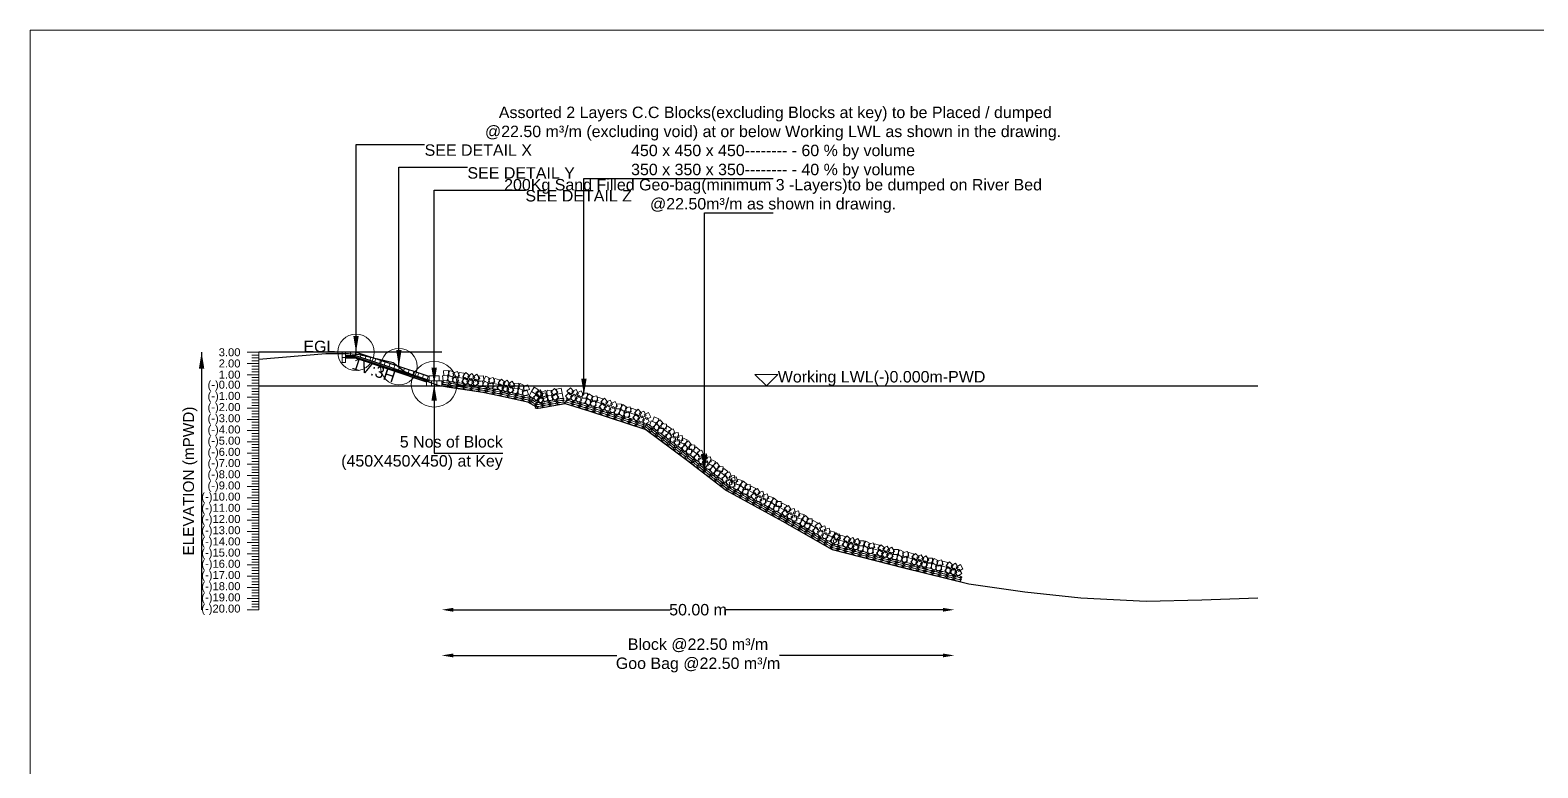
# Model space of a CAD drawing. Header units: inches. Extents: x 89000 to 845017, y -7071 to 0.
# Drawn here: x 700000 to 706595, y -3229 to 0 of the extents above; entities that cross this region are included whole.
import ezdxf

# ---------------------------------------------------------------- set-up
doc = ezdxf.new("R2010")
doc.units = ezdxf.units.IN
doc.header["$LTSCALE"] = 7
doc.header["$MEASUREMENT"] = 0
doc.header["$PDMODE"] = 3
for name, color, linetype, lineweight in [('Cross Section Labels', 7, 'Continuous', 9), ('Existing_Bed_Level for Xsection', 7, 'Continuous', 25), ('Long Section Labels', 7, 'Continuous', 9)]:
    doc.layers.add(name, color=color, linetype=linetype, lineweight=lineweight)
doc.styles.get("Standard").update_dxf_attribs({"font": 'arial.ttf'})
doc.dimstyles.new('Appron Lebeling Style', dxfattribs={"dimtxt": 50, "dimasz": 50, "dimexe": 0.18, "dimexo": 0.0625, "dimgap": 0.09, "dimtad": 0, "dimtih": 1, "dimtoh": 1, "dimdec": 4, "dimzin": 0, "dimdsep": 46, "dimtxsty": 'Standard', "dimcen": 0.09, "dimse1": 1, "dimse2": 1, "dimadec": 0, "dimazin": 0, "dimtfac": 1, "dimtdec": 4, "dimtofl": 0, "dimtmove": 0, "dimatfit": 3, "dimfxl": 1, "dimtolj": 1, "dimtzin": 0, "dimarcsym": 0})
doc.dimstyles.get("Standard").update_dxf_attribs({"dimtxt": 0.18, "dimasz": 0.18, "dimexe": 0.18, "dimexo": 0.0625, "dimgap": 0.09, "dimtad": 0, "dimtih": 1, "dimtoh": 1, "dimdec": 4, "dimzin": 0, "dimdsep": 46, "dimtxsty": 'Standard', "dimcen": 0.09, "dimadec": 0, "dimazin": 0, "dimtfac": 1, "dimtdec": 4, "dimtofl": 0, "dimtmove": 0, "dimatfit": 3, "dimfxl": 1, "dimtolj": 1, "dimtzin": 0, "dimarcsym": 0})

# ---------------------------------------------------------------- blocks, each defined once
blk = doc.blocks.new('*D337')
at = {"layer": 'Cross Section Labels', "color": 0, "lineweight": -2, "transparency": 16777216}
for p, q in [((701850.4, -2537.2), (702799, -2537.2)), ((703992.8, -2537.2), (703044.2, -2537.2))]:
    blk.add_line(p, q, dxfattribs=at)
at = {"layer": 'Cross Section Labels', "color": 0, "transparency": 16777216}
for points in [[(701850.4, -2528.9), (701850.4, -2545.6), (701800.4, -2537.2)], [(703992.8, -2528.9), (703992.8, -2545.6), (704042.8, -2537.2)]]:
    blk.add_solid(points, dxfattribs=at)
at = {"layer": 'Defpoints', "color": 0, "transparency": 16777216}
for p in [(701800.4, -1557.2), (704042.8, -2408.2), (704042.8, -2537.2)]:
    blk.add_point(p, dxfattribs=at)
at = {"layer": 'Cross Section Labels', "color": 0, "transparency": 16777216, "insert": (702921.6, -2537.2), "char_height": 50, "attachment_point": 5}
blk.add_mtext('\\A1;50.00 m', dxfattribs=at)
blk = doc.blocks.new('*D338')
at = {"layer": 'Cross Section Labels', "color": 0, "lineweight": -2, "transparency": 16777216}
for p, q in [((701850.4, -2737.2), (702566, -2737.2)), ((703992.8, -2737.2), (703277.2, -2737.2))]:
    blk.add_line(p, q, dxfattribs=at)
at = {"layer": 'Cross Section Labels', "color": 0, "transparency": 16777216}
for points in [[(701850.4, -2728.9), (701850.4, -2745.6), (701800.4, -2737.2)], [(703992.8, -2728.9), (703992.8, -2745.6), (704042.8, -2737.2)]]:
    blk.add_solid(points, dxfattribs=at)
at = {"layer": 'Defpoints', "color": 0, "transparency": 16777216}
for p in [(701800.4, -1557.2), (704042.8, -2408.2), (704042.8, -2737.2)]:
    blk.add_point(p, dxfattribs=at)
at = {"layer": 'Cross Section Labels', "color": 0, "transparency": 16777216, "insert": (702921.6, -2737.2), "char_height": 50, "attachment_point": 5}
blk.add_mtext('\\A1;Block @22.50 m³/m ^JGoo Bag @22.50 m³/m ', dxfattribs=at)

msp = doc.modelspace()

# ---------------------------------------------------------------- linework, layer by layer
at = {"layer": 'Cross Section Labels'}
for points in [[(700000, 0), (710000, 0), (710000, -7071), (700000, -7071)], [(703220.37128, -1557.24), (703270.37128, -1507.24), (703170.37128, -1507.24)]]:
    msp.add_lwpolyline(points, close=True, dxfattribs=at)
for centre, radius in [((701425.52128, -1410.24), 80), ((701612.94628, -1472.715), 80), ((701767.29628, -1549.89), 100)]:
    msp.add_circle(centre, radius, dxfattribs=at)
at = {"layer": 'Existing_Bed_Level for Xsection'}
for points in [[(701800.37128, -1410.24), (701000, -1410.24)], [(701000, -1440.179), (701294.01281, -1415.679), (701392.00782, -1415.483), (701441.01921, -1420.04), (701588.02561, -1454.683), (701637.037, -1493.54), (701686.02062, -1512.65), (701735.03201, -1536.17), (701784.0434, -1554.79), (701833.02703, -1562.14), (701882.03842, -1569.49), (701980.03343, -1585.17), (702078.05621, -1605.75), (702176.05122, -1626.82), (702225.06261, -1655.24), (702340.02441, -1634.66), (702448.45595, -1667.49), (702693.27743, -1747.85), (702869.91683, -1879.17), (703046.56187, -2015.88), (703291.39724, -2149.65), (703508.42615, -2273.13), (703821.3197, -2353), (704106.49651, -2424.05), (704351.27176, -2458.84), (704596.07761, -2485.3), (704881.24129, -2500), (705126.02639, -2493.63), (705370.83557, -2484.81)], [(701745.24628, -1516.815), (701427.78434, -1410.99436), (701425.52128, -1410.24), (701423.1358, -1410.24), (701379.0358, -1410.24)], [(701379.0358, -1424.94), (701423.1358, -1424.94), (701745.24628, -1532.31016)], [(701379.0358, -1429.84), (701422.34063, -1429.84), (701738.39063, -1535.19)], [(701379.0358, -1434.74), (701421.54547, -1434.74), (701734.22128, -1538.96527)], [(701000, -1557.24), (705370.83557, -1557.24)]]:
    msp.add_lwpolyline(points, dxfattribs=at)
at = {"layer": 'Long Section Labels'}
for points in [[(701000, -1410.24), (700950, -1410.24)], [(701000, -1422.49), (700970, -1422.49)], [(701000, -1434.74), (700970, -1434.74)], [(701000, -1446.99), (700970, -1446.99)], [(701000, -2537.24), (701000, -2488.24), (701000, -2439.24), (701000, -2390.24), (701000, -2341.24), (701000, -2292.24), (701000, -2243.24), (701000, -2194.24), (701000, -2145.24), (701000, -2096.24), (701000, -2047.24), (701000, -1998.24), (701000, -1949.24), (701000, -1900.24), (701000, -1851.24), (701000, -1802.24), (701000, -1753.24), (701000, -1704.24), (701000, -1655.24), (701000, -1606.24), (701000, -1557.24), (701000, -1508.24), (701000, -1459.24), (701000, -1410.24)], [(701000, -1459.24), (700950, -1459.24)], [(701000, -1508.24), (700950, -1508.24)], [(701000, -1471.49), (700970, -1471.49)], [(701000, -1483.74), (700970, -1483.74)], [(701000, -1495.99), (700970, -1495.99)], [(701000, -1557.24), (700950, -1557.24)], [(701000, -1520.49), (700970, -1520.49)], [(701000, -1532.74), (700970, -1532.74)], [(701000, -1544.99), (700970, -1544.99)], [(701000, -1569.49), (700970, -1569.49)], [(701000, -1581.74), (700970, -1581.74)], [(701000, -1606.24), (700950, -1606.24)], [(701000, -1593.99), (700970, -1593.99)], [(701000, -1618.49), (700970, -1618.49)], [(701000, -1630.74), (700970, -1630.74)], [(701000, -1642.99), (700970, -1642.99)], [(701000, -1655.24), (700950, -1655.24)], [(701000, -1704.24), (700950, -1704.24)], [(701000, -1667.49), (700970, -1667.49)], [(701000, -1679.74), (700970, -1679.74)], [(701000, -1691.99), (700970, -1691.99)], [(701000, -1753.24), (700950, -1753.24)], [(701000, -1716.49), (700970, -1716.49)], [(701000, -1728.74), (700970, -1728.74)], [(701000, -1740.99), (700970, -1740.99)], [(701000, -1765.49), (700970, -1765.49)], [(701000, -1777.74), (700970, -1777.74)], [(701000, -1802.24), (700950, -1802.24)], [(701000, -1789.99), (700970, -1789.99)], [(701000, -1814.49), (700970, -1814.49)], [(701000, -1826.74), (700970, -1826.74)], [(701000, -1838.99), (700970, -1838.99)], [(701000, -1851.24), (700950, -1851.24)], [(701000, -1900.24), (700950, -1900.24)], [(701000, -1863.49), (700970, -1863.49)], [(701000, -1875.74), (700970, -1875.74)], [(701000, -1887.99), (700970, -1887.99)], [(701000, -1912.49), (700970, -1912.49)], [(701000, -1949.24), (700950, -1949.24)], [(701000, -1924.74), (700970, -1924.74)], [(701000, -1936.99), (700970, -1936.99)], [(701000, -1961.49), (700970, -1961.49)], [(701000, -1973.74), (700970, -1973.74)], [(701000, -1998.24), (700950, -1998.24)], [(701000, -1985.99), (700970, -1985.99)], [(701000, -2010.49), (700970, -2010.49)], [(701000, -2022.74), (700970, -2022.74)], [(701000, -2034.99), (700970, -2034.99)], [(701000, -2047.24), (700950, -2047.24)], [(701000, -2096.24), (700950, -2096.24)], [(701000, -2059.49), (700970, -2059.49)], [(701000, -2071.74), (700970, -2071.74)], [(701000, -2083.99), (700970, -2083.99)], [(701000, -2108.49), (700970, -2108.49)], [(701000, -2145.24), (700950, -2145.24)], [(701000, -2120.74), (700970, -2120.74)], [(701000, -2132.99), (700970, -2132.99)], [(701000, -2157.49), (700970, -2157.49)], [(701000, -2169.74), (700970, -2169.74)], [(701000, -2194.24), (700950, -2194.24)], [(701000, -2181.99), (700970, -2181.99)], [(701000, -2206.49), (700970, -2206.49)], [(701000, -2218.74), (700970, -2218.74)], [(701000, -2230.99), (700970, -2230.99)], [(701000, -2243.24), (700950, -2243.24)], [(701000, -2292.24), (700950, -2292.24)], [(701000, -2255.49), (700970, -2255.49)], [(701000, -2267.74), (700970, -2267.74)], [(701000, -2279.99), (700970, -2279.99)], [(701000, -2304.49), (700970, -2304.49)], [(701000, -2341.24), (700950, -2341.24)], [(701000, -2316.74), (700970, -2316.74)], [(701000, -2328.99), (700970, -2328.99)], [(701000, -2353.49), (700970, -2353.49)], [(701000, -2365.74), (700970, -2365.74)], [(701000, -2390.24), (700950, -2390.24)], [(701000, -2439.24), (700950, -2439.24)], [(701000, -2377.99), (700970, -2377.99)], [(701000, -2402.49), (700970, -2402.49)], [(701000, -2414.74), (700970, -2414.74)], [(701000, -2426.99), (700970, -2426.99)], [(701000, -2488.24), (700950, -2488.24)], [(701000, -2451.49), (700970, -2451.49)], [(701000, -2463.74), (700970, -2463.74)], [(701000, -2475.99), (700970, -2475.99)], [(701000, -2500.49), (700970, -2500.49)], [(701000, -2537.24), (700950, -2537.24)], [(701000, -2512.74), (700970, -2512.74)], [(701000, -2524.99), (700970, -2524.99)]]:
    msp.add_lwpolyline(points, dxfattribs=at)
for points in [[(701379.0358, -1410.24), (701364.3358, -1410.24), (701364.3358, -1432.29), (701379.0358, -1432.29)], [(701379.0358, -1432.29), (701364.3358, -1432.29), (701364.3358, -1454.34), (701379.0358, -1454.34)], [(701401.0858, -1410.24), (701379.0358, -1410.24), (701379.0358, -1424.94), (701401.0858, -1424.94)], [(701423.1358, -1410.24), (701401.0858, -1410.24), (701401.0858, -1424.94), (701423.1358, -1424.94)], [(701448.70281, -1417.96718), (701427.78434, -1410.99436), (701423.1358, -1424.94), (701444.05426, -1431.91282)], [(701469.62128, -1424.94), (701448.70281, -1417.96718), (701444.05426, -1431.91282), (701464.97273, -1438.88564)], [(701490.53974, -1431.91282), (701469.62128, -1424.94), (701464.97273, -1438.88564), (701485.8912, -1445.85847)], [(701511.45821, -1438.88564), (701490.53974, -1431.91282), (701485.8912, -1445.85847), (701506.80966, -1452.83129)], [(701532.37668, -1445.85847), (701511.45821, -1438.88564), (701506.80966, -1452.83129), (701527.72813, -1459.80411)], [(701553.29514, -1452.83129), (701532.37668, -1445.85847), (701527.72813, -1459.80411), (701548.6466, -1466.77693)], [(701574.21361, -1459.80411), (701553.29514, -1452.83129), (701548.6466, -1466.77693), (701569.56506, -1473.74976)], [(701595.13208, -1466.77693), (701574.21361, -1459.80411), (701569.56506, -1473.74976), (701590.48353, -1480.72258)], [(701616.05054, -1473.74976), (701595.13208, -1466.77693), (701590.48353, -1480.72258), (701611.402, -1487.6954)], [(701636.96901, -1480.72258), (701616.05054, -1473.74976), (701611.402, -1487.6954), (701632.32046, -1494.66822)], [(701657.88748, -1487.6954), (701636.96901, -1480.72258), (701632.32046, -1494.66822), (701653.23893, -1501.64104)], [(701678.80594, -1494.66822), (701657.88748, -1487.6954), (701653.23893, -1501.64104), (701674.1574, -1508.61387)], [(701699.72441, -1501.64104), (701678.80594, -1494.66822), (701674.1574, -1508.61387), (701695.07586, -1515.58669)], [(701720.64288, -1508.61387), (701699.72441, -1501.64104), (701695.07586, -1515.58669), (701715.99433, -1522.55951)], [(701741.56134, -1515.58669), (701720.64288, -1508.61387), (701715.99433, -1522.55951), (701736.9128, -1529.53233)], [(701767.29628, -1513.14), (701745.24628, -1513.14), (701745.24628, -1535.19), (701767.29628, -1535.19)], [(701789.34628, -1513.14), (701767.29628, -1513.14), (701767.29628, -1535.19), (701789.34628, -1535.19)], [(701826.32921, -1511.06125), (701804.41999, -1513.54894), (701806.90768, -1535.45816), (701828.8169, -1532.97047)], [(701829.60119, -1489.25537), (701807.69197, -1491.74306), (701810.17966, -1513.65227), (701832.08888, -1511.16459)], [(701852.93219, -1520.82706), (701832.7172, -1512.02042), (701823.91056, -1532.23541), (701844.12555, -1541.04205)], [(701856.20235, -1499.02091), (701835.98737, -1490.21427), (701827.18073, -1510.42925), (701847.39571, -1519.23589)], [(701866.46046, -1515.50973), (701845.93586, -1523.56847), (701853.99461, -1544.09307), (701874.5192, -1536.03432)], [(701869.73062, -1493.70357), (701849.20602, -1501.76232), (701857.26477, -1522.28691), (701877.78937, -1514.22817)], [(701897.84201, -1501.99741), (701876.03586, -1498.72724), (701872.76569, -1520.5334), (701894.57185, -1523.80357)], [(701923.15564, -1513.16959), (701906.03325, -1499.2762), (701892.13987, -1516.3986), (701909.26226, -1530.29198)], [(701931.89039, -1502.87308), (701914.02591, -1515.79836), (701926.9512, -1533.66284), (701944.81567, -1520.73755)], [(701966.59067, -1524.20915), (701953.65116, -1506.35498), (701935.79699, -1519.29449), (701948.7365, -1537.14866)], [(701982.79579, -1513.13223), (701960.86342, -1515.40676), (701963.13794, -1537.33913), (701985.07032, -1535.06461)], [(702012.26477, -1524.64302), (701992.59517, -1514.67761), (701982.62976, -1534.34722), (702002.29936, -1544.31262)], [(701756.27128, -1535.19), (701734.22128, -1535.19), (701734.22128, -1557.24), (701756.27128, -1557.24)], [(701778.32128, -1535.19), (701756.27128, -1535.19), (701756.27128, -1557.24), (701778.32128, -1557.24)], [(701800.37128, -1535.19), (701778.32128, -1535.19), (701778.32128, -1557.24), (701800.37128, -1557.24)], [(701894.57185, -1523.80357), (701872.76569, -1520.5334), (701869.49553, -1542.33956), (701891.30169, -1545.60972)], [(701919.67178, -1534.94263), (701902.54939, -1521.04924), (701888.656, -1538.17164), (701905.7784, -1552.06502)], [(701928.40652, -1524.64611), (701910.54205, -1537.5714), (701923.46734, -1555.43588), (701941.33181, -1542.51059)], [(701963.10681, -1545.98219), (701950.1673, -1528.12802), (701932.31312, -1541.06752), (701945.25263, -1558.9217)], [(701979.31193, -1534.90527), (701957.37956, -1537.1798), (701959.65408, -1559.11217), (701981.58645, -1556.83765)], [(702007.73412, -1546.22254), (701988.06452, -1536.25714), (701978.09912, -1555.92674), (701997.76872, -1565.89214)], [(702021.54828, -1541.69958), (702000.59044, -1548.55314), (702007.444, -1569.51099), (702028.40184, -1562.65743)], [(702026.07893, -1520.12006), (702005.12109, -1526.97362), (702011.97464, -1547.93147), (702032.93249, -1541.07791)], [(702049.13075, -1551.61149), (702027.55122, -1547.08085), (702023.02058, -1568.66037), (702044.6001, -1573.19102)], [(702053.66139, -1530.03197), (702032.08187, -1525.50133), (702027.55122, -1547.08085), (702049.13075, -1551.61149)], [(702073.22292, -1563.80242), (702056.79102, -1549.09884), (702042.08744, -1565.53074), (702058.51934, -1580.23432)], [(702077.75357, -1542.2229), (702061.32167, -1527.51932), (702046.61809, -1543.95122), (702063.04999, -1558.6548)], [(702082.44443, -1553.93948), (702063.97696, -1565.9875), (702076.02498, -1584.45497), (702094.49245, -1572.40695)], [(702086.97508, -1532.35995), (702068.5076, -1544.40798), (702080.55562, -1562.87545), (702099.0231, -1550.82743)], [(702116.21362, -1577.10984), (702104.2404, -1558.59378), (702085.72434, -1570.56701), (702097.69757, -1589.08306)], [(702120.84869, -1555.5525), (702108.87546, -1537.03644), (702090.3594, -1549.00967), (702102.33263, -1567.52573)], [(702132.98405, -1566.90901), (702110.96184, -1568.01575), (702112.06858, -1590.03796), (702134.09079, -1588.93122)], [(702137.61911, -1545.35168), (702115.59691, -1546.45842), (702116.70365, -1568.48062), (702138.72585, -1567.37388)], [(702158.92447, -1578.32824), (702139.30335, -1568.26773), (702129.24283, -1587.88885), (702148.86396, -1597.94937)], [(702163.55954, -1556.77091), (702143.93841, -1546.71039), (702133.8779, -1566.33152), (702153.49902, -1576.39203)], [(702172.76037, -1573.87221), (702151.76959, -1580.62423), (702158.52161, -1601.61501), (702179.51239, -1594.86299)], [(702177.39543, -1552.31488), (702156.40465, -1559.06689), (702163.15667, -1580.05767), (702184.14745, -1573.30566)], [(702212.35014, -1593.49212), (702193.27508, -1582.43116), (702182.21412, -1601.50621), (702201.28918, -1612.56717)], [(702223.4111, -1574.41706), (702204.33604, -1563.3561), (702193.27508, -1582.43116), (702212.35014, -1593.49212)], [(702242.47337, -1593.53986), (702231.47293, -1574.42984), (702212.36291, -1585.43029), (702223.36336, -1604.5403)], [(702243.12454, -1593.01226), (702225.02431, -1580.41923), (702212.43128, -1598.51946), (702230.53151, -1611.11249)], [(702254.77439, -1577.214), (702234.81654, -1586.5888), (702244.19134, -1606.54665), (702264.14919, -1597.17185)], [(702283.10761, -1577.94393), (702261.13696, -1576.075), (702259.26803, -1598.04565), (702281.23868, -1599.91458)], [(702294.22049, -1568.57419), (702277.35771, -1582.78154), (702291.56506, -1599.64433), (702308.42785, -1585.43697)], [(702323.50744, -1567.42848), (702301.80249, -1571.31401), (702305.68802, -1593.01897), (702327.39298, -1589.13343)], [(702378.76435, -1581.49552), (702363.67304, -1565.41899), (702347.59651, -1580.5103), (702362.68782, -1596.58683)], [(702388.80845, -1572.47166), (702369.36342, -1582.86846), (702379.76022, -1602.31348), (702399.20525, -1591.91669)], [(702420.31275, -1598.29447), (702409.90047, -1578.85772), (702390.46373, -1589.27), (702400.876, -1608.70675)], [(702231.41241, -1612.61491), (702220.41197, -1593.50489), (702201.30195, -1604.50534), (702212.3024, -1623.61535)], [(702247.01007, -1614.71722), (702228.90984, -1602.12419), (702216.31682, -1620.22441), (702234.41704, -1632.81744)], [(702243.25889, -1606.1361), (702221.94725, -1611.79443), (702227.60559, -1633.10607), (702248.91722, -1627.44773)], [(702254.31985, -1587.06105), (702233.00821, -1592.71938), (702238.66655, -1614.03101), (702259.97818, -1608.37268)], [(702258.65992, -1598.91896), (702238.70208, -1608.29376), (702248.07687, -1628.2516), (702268.03472, -1618.87681)], [(702286.99314, -1599.64888), (702265.02249, -1597.77996), (702263.15357, -1619.75061), (702285.12422, -1621.61954)], [(702298.10603, -1590.27914), (702281.24324, -1604.4865), (702295.4506, -1621.34928), (702312.31338, -1607.14193)], [(702327.39298, -1589.13343), (702305.68802, -1593.01897), (702309.57356, -1614.72392), (702331.27851, -1610.83839)], [(702372.37469, -1602.59942), (702357.28338, -1586.52289), (702341.20685, -1601.6142), (702356.29816, -1617.69073)], [(702382.41879, -1593.57556), (702362.97376, -1603.97236), (702373.37055, -1623.41739), (702392.81558, -1613.02059)], [(702413.92308, -1619.39837), (702403.5108, -1599.96163), (702384.07406, -1610.3739), (702394.48634, -1629.81065)], [(702431.47455, -1610.60916), (702409.43583, -1609.90373), (702408.7304, -1631.94244), (702430.76912, -1632.64787)], [(702437.86421, -1589.50526), (702415.8255, -1588.79983), (702415.12007, -1610.83854), (702437.15878, -1611.54397)], [(702456.38962, -1624.12001), (702437.66092, -1612.48222), (702426.02313, -1631.21092), (702444.75183, -1642.84871)], [(702462.77929, -1603.01611), (702444.05058, -1591.37832), (702432.41279, -1610.10702), (702451.1415, -1621.74481)], [(702471.61973, -1621.33929), (702450.03522, -1625.8461), (702454.54204, -1647.43061), (702476.12655, -1642.9238)], [(702478.49643, -1600.38902), (702456.91192, -1604.89584), (702461.41873, -1626.48035), (702483.00324, -1621.97354)], [(702497.94463, -1634.22486), (702476.99436, -1627.34817), (702470.11767, -1648.29843), (702491.06793, -1655.17513)], [(702504.82133, -1613.2746), (702483.87106, -1606.3979), (702476.99436, -1627.34817), (702497.94463, -1634.22486)], [(702520.54974, -1648.99173), (702505.8348, -1632.57001), (702489.41308, -1647.28496), (702504.12803, -1663.70668)], [(702527.42644, -1628.04147), (702512.71149, -1611.61975), (702496.28978, -1626.3347), (702511.00472, -1642.75641)], [(702530.80013, -1640.20291), (702511.11954, -1650.14658), (702521.06322, -1669.82718), (702540.74381, -1659.8835)], [(702537.67683, -1619.25264), (702517.99624, -1629.19632), (702527.93991, -1648.87691), (702547.62051, -1638.93324)], [(702561.69795, -1666.7484), (702551.7386, -1647.07573), (702532.06593, -1657.03508), (702542.02528, -1676.70775)], [(702568.57464, -1645.79814), (702558.6153, -1626.12547), (702538.94263, -1636.08482), (702548.90197, -1655.75748)], [(702586.32495, -1637.41776), (702564.30848, -1636.20212), (702563.09285, -1658.21859), (702585.10931, -1659.43422)], [(702610.92045, -1651.50199), (702592.46629, -1639.43359), (702580.39788, -1657.88775), (702598.85204, -1669.95615)], [(702625.14827, -1648.5259), (702603.56376, -1653.03272), (702608.07058, -1674.61723), (702629.65509, -1670.11042)], [(702579.44825, -1658.36802), (702557.43179, -1657.15239), (702556.21615, -1679.16885), (702578.23262, -1680.38449)], [(702604.04375, -1672.45226), (702585.58959, -1660.38385), (702573.52118, -1678.83801), (702591.97534, -1690.90642)], [(702618.27158, -1669.47617), (702596.68707, -1673.98298), (702601.19388, -1695.56749), (702622.77839, -1691.06068)], [(702644.59647, -1682.36174), (702623.64621, -1675.48505), (702616.76951, -1696.43531), (702637.71977, -1703.31201)], [(702651.47317, -1661.41148), (702630.52291, -1654.53478), (702623.64621, -1675.48505), (702644.59647, -1682.36174)], [(702667.20159, -1697.12861), (702652.48664, -1680.70689), (702636.06492, -1695.42184), (702650.77987, -1711.84356)], [(702674.07828, -1676.17835), (702659.36334, -1659.75663), (702642.94162, -1674.47158), (702657.65657, -1690.89329)], [(702677.45198, -1688.33979), (702657.77138, -1698.28346), (702667.71506, -1717.96406), (702687.39565, -1708.02038)], [(702684.32867, -1667.38952), (702664.64808, -1677.3332), (702674.59176, -1697.01379), (702694.27235, -1687.07012)], [(702708.34979, -1714.88528), (702698.39044, -1695.21261), (702678.71777, -1705.17196), (702688.67712, -1724.84463)], [(702715.22649, -1693.93502), (702705.26714, -1674.26235), (702685.59447, -1684.2217), (702695.55382, -1703.89436)], [(702737.50109, -1719.02271), (702717.00192, -1710.89951), (702708.87871, -1731.39868), (702729.37789, -1739.52188)], [(702750.65663, -1701.32711), (702730.15745, -1693.20391), (702722.03425, -1713.70308), (702742.53342, -1721.82628)], [(702769.52816, -1722.47349), (702755.8439, -1705.18351), (702738.55392, -1718.86778), (702752.23818, -1736.15776)], [(702756.37262, -1740.16909), (702742.68836, -1722.87911), (702725.39838, -1736.56338), (702739.08265, -1753.85336)], [(702770.81082, -1741.8504), (702748.90973, -1739.29206), (702746.35139, -1761.19314), (702768.25247, -1763.75149)], [(702783.96635, -1724.1548), (702762.06527, -1721.59646), (702759.50693, -1743.49754), (702781.40801, -1746.05588)], [(702791.70228, -1762.40728), (702774.00667, -1749.25174), (702760.85114, -1766.94734), (702778.54674, -1780.10288)], [(702804.85781, -1744.71168), (702787.16221, -1731.55614), (702774.00667, -1749.25174), (702791.70228, -1762.40728)], [(702808.4697, -1783.57105), (702799.71051, -1763.33546), (702779.47492, -1772.09465), (702788.23411, -1792.33024)], [(702821.62524, -1765.87545), (702812.86605, -1745.63986), (702792.63046, -1754.39905), (702801.38965, -1774.63464)], [(702820.97526, -1778.47941), (702799.15893, -1781.68104), (702802.36056, -1803.49736), (702824.17688, -1800.29574)], [(702834.1308, -1760.78381), (702812.31447, -1763.98543), (702815.5161, -1785.80176), (702837.33242, -1782.60014)], [(702855.03543, -1795.74571), (702851.81644, -1773.93194), (702830.00267, -1777.15094), (702833.22166, -1798.96471)], [(702841.87989, -1813.44131), (702838.6609, -1791.62754), (702816.84713, -1794.84654), (702820.06612, -1816.66031)], [(702861.3703, -1811.11148), (702840.87113, -1802.98828), (702832.74792, -1823.48745), (702853.2471, -1831.61065)], [(702874.52584, -1793.41588), (702854.02667, -1785.29267), (702845.90346, -1805.79185), (702866.40264, -1813.91505)], [(702880.24184, -1832.25786), (702866.55757, -1814.96788), (702849.26759, -1828.65215), (702862.95186, -1845.94212)], [(702893.39737, -1814.56226), (702879.71311, -1797.27228), (702862.42313, -1810.95654), (702876.1074, -1828.24652)], [(702894.68003, -1833.93917), (702872.77895, -1831.38083), (702870.2206, -1853.28191), (702892.12168, -1855.84025)], [(702907.83557, -1816.24357), (702885.93448, -1813.68522), (702883.37614, -1835.58631), (702905.27722, -1838.14465)], [(702916.04039, -1855.3841), (702898.60266, -1841.88861), (702885.10717, -1859.32633), (702902.5449, -1872.82182)], [(702929.53588, -1837.94637), (702912.09815, -1824.45088), (702898.60266, -1841.88861), (702916.04039, -1855.3841)], [(702945.89063, -1859.43063), (702937.52465, -1839.02934), (702917.12336, -1847.39532), (702925.48934, -1867.79662)], [(702932.39514, -1876.86836), (702924.02916, -1856.46706), (702903.62787, -1864.83305), (702911.99385, -1885.23434)], [(702944.99689, -1872.01966), (702923.1227, -1874.79853), (702925.90157, -1896.67273), (702947.77576, -1893.89386)], [(702958.49238, -1854.58194), (702936.61819, -1857.36081), (702939.39706, -1879.235), (702961.27125, -1876.45613)], [(702965.22109, -1907.37953), (702962.4248, -1885.50755), (702940.55282, -1888.30384), (702943.34911, -1910.17582)], [(702978.71658, -1889.9418), (702975.92029, -1868.06983), (702954.04831, -1870.86612), (702956.8446, -1892.73809)], [(702984.75293, -1905.42727), (702964.41478, -1896.90893), (702955.89643, -1917.24708), (702976.23458, -1925.76542)], [(702998.24842, -1887.98955), (702977.91027, -1879.4712), (702969.39192, -1899.80935), (702989.73007, -1908.3277)], [(703003.21174, -1926.93486), (702989.8646, -1909.38333), (702972.31307, -1922.73047), (702985.66021, -1940.282)], [(703016.70723, -1909.49714), (703003.36009, -1891.9456), (702985.80856, -1905.29274), (702999.1557, -1922.84428)], [(703031.11019, -1911.45752), (703009.26271, -1908.47586), (703006.28105, -1930.32334), (703028.12853, -1933.305)], [(703017.6147, -1928.89525), (702995.76722, -1925.91359), (702992.78556, -1947.76107), (703014.63304, -1950.74272)], [(703038.10446, -1949.85253), (703020.66674, -1936.35704), (703007.17125, -1953.79476), (703024.60897, -1967.29025)], [(703051.59995, -1932.4148), (703034.16223, -1918.91931), (703020.66674, -1936.35704), (703038.10446, -1949.85253)], [(703054.45922, -1971.33679), (703046.09323, -1950.9355), (703025.69194, -1959.30148), (703034.05792, -1979.70278)], [(703067.95471, -1953.89907), (703059.58872, -1933.49777), (703039.18743, -1941.86376), (703047.55341, -1962.26505)], [(703067.06096, -1966.48809), (703045.18677, -1969.26696), (703047.96564, -1991.14116), (703069.83984, -1988.36229)], [(703084.55813, -1995.59284), (703078.34281, -1974.43694), (703057.18691, -1980.65226), (703063.40223, -2001.80816)], [(703080.55645, -1949.05037), (703058.68226, -1951.82924), (703061.46113, -1973.70343), (703083.33533, -1970.92456)], [(703095.13043, -1976.24268), (703088.91511, -1955.08677), (703067.7592, -1961.30209), (703073.97452, -1982.45799)], [(703114.10886, -1971.23037), (703092.68067, -1966.0308), (703087.48111, -1987.45899), (703108.90929, -1992.65855)], [(703135.73261, -1989.55297), (703119.78115, -1974.32952), (703104.5577, -1990.28098), (703120.50916, -2005.50443)], [(703103.53656, -1990.58054), (703082.10838, -1985.38097), (703076.90881, -2006.80916), (703098.337, -2012.00872)], [(703125.16031, -2008.90314), (703109.20885, -1993.67969), (703093.9854, -2009.63115), (703109.93687, -2024.8546)], [(703139.69212, -2008.56434), (703117.64793, -2009.07035), (703118.15393, -2031.11454), (703140.19813, -2030.60853)], [(703150.26442, -1989.21417), (703128.22022, -1989.72018), (703128.72623, -2011.76437), (703150.77042, -2011.25836)], [(703163.23443, -2026.0228), (703143.88426, -2015.4505), (703133.31196, -2034.80067), (703152.66213, -2045.37297)], [(703173.80673, -2006.67263), (703154.45656, -1996.10033), (703143.88426, -2015.4505), (703163.23443, -2026.0228)], [(703182.77684, -2044.65465), (703171.29398, -2025.83056), (703152.46989, -2037.31342), (703163.95275, -2056.13751)], [(703193.34914, -2025.30448), (703181.86627, -2006.48039), (703163.04218, -2017.96325), (703174.52505, -2036.78734)], [(703194.45472, -2037.87667), (703173.29388, -2044.07514), (703179.49234, -2065.23599), (703200.65319, -2059.03752)], [(703205.02702, -2018.5265), (703183.86617, -2024.72497), (703190.06464, -2045.88582), (703211.22549, -2039.68735)], [(703230.58161, -2050.24875), (703224.36629, -2029.09285), (703203.21039, -2035.30816), (703209.42571, -2056.46407)], [(703249.56004, -2045.23644), (703228.13186, -2040.03688), (703222.9323, -2061.46506), (703244.36048, -2066.66463)], [(703220.00931, -2069.59892), (703213.794, -2048.44302), (703192.63809, -2054.65833), (703198.85341, -2075.81424)], [(703238.98775, -2064.58661), (703217.55956, -2059.38705), (703212.36, -2080.81523), (703233.78818, -2086.0148)], [(703260.6115, -2082.90921), (703244.66003, -2067.68577), (703229.43659, -2083.63723), (703245.38805, -2098.86067)], [(703271.18379, -2063.55904), (703255.23233, -2048.3356), (703240.00888, -2064.28706), (703255.96035, -2079.51051)], [(703275.1433, -2082.57042), (703253.09911, -2083.07642), (703253.60512, -2105.12062), (703275.64931, -2104.61461)], [(703285.7156, -2063.22025), (703263.67141, -2063.72625), (703264.17741, -2085.77045), (703286.22161, -2085.26444)], [(703298.68561, -2100.02888), (703279.33544, -2089.45658), (703268.76315, -2108.80675), (703288.11332, -2119.37905)], [(703309.25791, -2080.67871), (703289.90774, -2070.10641), (703279.33544, -2089.45658), (703298.68561, -2100.02888)], [(703318.22802, -2118.66072), (703306.74516, -2099.83663), (703287.92107, -2111.3195), (703299.40394, -2130.14359)], [(703328.80032, -2099.31055), (703317.31746, -2080.48646), (703298.49337, -2091.96933), (703309.97623, -2110.79342)], [(703341.45504, -2093.38672), (703320.19054, -2099.21967), (703326.02349, -2120.48417), (703347.28799, -2114.65122)], [(703366.45927, -2125.54456), (703360.60939, -2104.28471), (703339.34954, -2110.13459), (703345.19942, -2131.39444)], [(703330.55092, -2112.55185), (703309.28641, -2118.3848), (703315.11936, -2139.64931), (703336.38387, -2133.81636)], [(703355.55514, -2144.7097), (703349.70526, -2123.44984), (703328.44541, -2129.29972), (703334.29529, -2150.55958)], [(703374.61712, -2140.02513), (703353.2817, -2134.45713), (703347.71371, -2155.79255), (703369.04912, -2161.36054)], [(703385.52125, -2120.85999), (703364.18583, -2115.292), (703358.61784, -2136.62741), (703379.95325, -2142.19541)], [(703395.92196, -2158.71758), (703380.23517, -2143.22155), (703364.73914, -2158.90835), (703380.42593, -2174.40438)], [(703406.82609, -2139.55245), (703391.13929, -2124.05642), (703375.64327, -2139.74321), (703391.33006, -2155.23924)], [(703410.45745, -2158.62922), (703388.40781, -2158.75533), (703388.53392, -2180.80497), (703410.58356, -2180.67886)], [(703421.36158, -2139.46408), (703399.31194, -2139.5902), (703399.43805, -2161.63984), (703421.48769, -2161.51372)], [(703433.69546, -2176.49072), (703414.53032, -2165.58659), (703403.62619, -2184.75173), (703422.79133, -2195.65586)], [(703444.59959, -2157.32558), (703425.43445, -2146.42145), (703414.53032, -2165.58659), (703433.69546, -2176.49072)], [(703463.81807, -2176.29138), (703452.66125, -2157.27223), (703433.64211, -2168.42905), (703444.79893, -2187.4482)], [(703475.61101, -2169.71562), (703454.3465, -2175.54857), (703460.17945, -2196.81307), (703481.44395, -2190.98012)], [(703452.91394, -2195.45651), (703441.75712, -2176.43737), (703422.73798, -2187.59419), (703433.8948, -2206.61334)], [(703464.70688, -2188.88075), (703443.44237, -2194.7137), (703449.27532, -2215.97821), (703470.53983, -2210.14526)], [(703489.7111, -2221.0386), (703483.86122, -2199.77874), (703462.60137, -2205.62862), (703468.45125, -2226.88848)], [(703500.61523, -2201.87346), (703494.76535, -2180.6136), (703473.5055, -2186.46349), (703479.35538, -2207.72334)], [(703508.77308, -2216.35403), (703487.43766, -2210.78603), (703481.86967, -2232.12145), (703503.20508, -2237.68944)], [(703519.67721, -2197.18889), (703498.34179, -2191.6209), (703492.7738, -2212.95631), (703514.10921, -2218.52431)], [(703530.07792, -2235.04648), (703514.39113, -2219.55045), (703498.8951, -2235.23725), (703514.58189, -2250.73328)], [(703540.98205, -2215.88135), (703525.29525, -2200.38532), (703509.79923, -2216.07211), (703525.48602, -2231.56814)], [(703533.24348, -2226.75425), (703512.01052, -2232.70099), (703517.95726, -2253.93395), (703539.19022, -2247.98721)], [(703538.69715, -2205.38932), (703517.46418, -2211.33606), (703523.41092, -2232.56903), (703544.64389, -2226.62229)], [(703560.37459, -2237.84214), (703539.00967, -2232.38847), (703533.556, -2253.7534), (703554.92093, -2259.20706)], [(703565.82826, -2216.47721), (703544.46333, -2211.02354), (703539.00967, -2232.38847), (703560.37459, -2237.84214)], [(703583.92071, -2251.05696), (703568.13576, -2235.66094), (703552.73973, -2251.4459), (703568.52469, -2266.84192)], [(703589.37438, -2229.69204), (703573.58942, -2214.29601), (703558.19339, -2230.08097), (703573.97835, -2245.477)], [(703593.55749, -2241.59935), (703574.5894, -2252.84276), (703585.83281, -2271.81084), (703604.80089, -2260.56743)], [(703599.01115, -2220.23442), (703580.04307, -2231.47783), (703591.28647, -2250.44592), (703610.25456, -2239.20251)], [(703631.62256, -2244.64414), (703620.36405, -2225.68502), (703601.40492, -2236.94353), (703612.66343, -2255.90265)], [(703648.76974, -2235.09019), (703626.72135, -2235.35642), (703626.98759, -2257.40481), (703649.03598, -2257.13858)], [(703674.25589, -2247.49021), (703655.03263, -2236.68887), (703644.23129, -2255.91212), (703663.45454, -2266.71346)], [(703626.16889, -2266.00907), (703614.91038, -2247.04994), (703595.95125, -2258.30845), (703607.20976, -2277.26758)], [(703643.31608, -2256.45511), (703621.26768, -2256.72135), (703621.53392, -2278.76974), (703643.58231, -2278.5035)], [(703668.80222, -2268.85513), (703649.57897, -2258.05379), (703638.77763, -2277.27705), (703658.00088, -2288.07839)], [(703682.79796, -2264.9299), (703661.565, -2270.87664), (703667.51174, -2292.10961), (703688.7447, -2286.16287)], [(703688.25163, -2243.56498), (703667.01866, -2249.51172), (703672.9654, -2270.74468), (703694.19837, -2264.79794)], [(703709.92907, -2276.01779), (703688.56414, -2270.56413), (703683.11048, -2291.92905), (703704.4754, -2297.38272)], [(703715.38273, -2254.65286), (703694.01781, -2249.1992), (703688.56414, -2270.56413), (703709.92907, -2276.01779)], [(703733.47519, -2289.23262), (703717.69023, -2273.83659), (703702.29421, -2289.62155), (703718.07917, -2305.01758)], [(703738.92886, -2267.86769), (703723.1439, -2252.47167), (703707.74787, -2268.25663), (703723.53283, -2283.65265)], [(703743.11196, -2279.775), (703724.14388, -2291.01841), (703735.38729, -2309.9865), (703754.35537, -2298.74309)], [(703748.56563, -2258.41008), (703729.59754, -2269.65349), (703740.84095, -2288.62157), (703759.80904, -2277.37816)], [(703775.72337, -2304.18472), (703764.46486, -2285.2256), (703745.50573, -2296.48411), (703756.76424, -2315.44323)], [(703781.17703, -2282.8198), (703769.91852, -2263.86067), (703750.9594, -2275.11918), (703762.21791, -2294.07831)], [(703792.87055, -2294.63077), (703770.82216, -2294.897), (703771.0884, -2316.9454), (703793.13679, -2316.67916)], [(703798.32422, -2273.26584), (703776.27583, -2273.53208), (703776.54206, -2295.58047), (703798.59046, -2295.31423)], [(703818.3567, -2307.03079), (703799.13345, -2296.22945), (703788.3321, -2315.4527), (703807.55536, -2326.25404)], [(703823.81036, -2285.66586), (703804.58711, -2274.86452), (703793.78577, -2294.08778), (703813.00902, -2304.88912)], [(703832.35244, -2303.10556), (703811.11948, -2309.0523), (703817.06621, -2330.28526), (703838.29918, -2324.33852)], [(703837.80611, -2281.74063), (703816.57314, -2287.68737), (703822.51988, -2308.92034), (703843.75284, -2302.9736)], [(703864.59033, -2292.57859), (703843.19438, -2287.24792), (703837.86372, -2308.64387), (703859.25967, -2313.97453)], [(703888.21209, -2305.65774), (703872.33882, -2290.35278), (703857.03386, -2306.22605), (703872.90712, -2321.53101)], [(703897.79429, -2296.14484), (703878.8912, -2307.49719), (703890.24355, -2326.40028), (703909.14663, -2315.04793)], [(703930.54558, -2320.36655), (703919.17819, -2301.47251), (703900.28415, -2312.8399), (703911.65154, -2331.73394)], [(703859.25967, -2313.97453), (703837.86372, -2308.64387), (703832.53306, -2330.03982), (703853.929, -2335.37048)], [(703882.88142, -2327.05369), (703867.00815, -2311.74873), (703851.70319, -2327.62199), (703867.57646, -2342.92696)], [(703892.46363, -2317.54079), (703873.56054, -2328.89313), (703884.91288, -2347.79622), (703903.81597, -2336.44388)], [(703925.21492, -2341.76249), (703913.84752, -2322.86845), (703894.95348, -2334.23584), (703906.32087, -2353.12989)], [(703942.30686, -2332.11005), (703920.26036, -2332.50312), (703920.65343, -2354.54962), (703942.69993, -2354.15655)], [(703947.63752, -2310.7141), (703925.59102, -2311.10718), (703925.9841, -2333.15367), (703948.0306, -2332.7606)], [(703967.86392, -2344.36325), (703948.57884, -2333.67267), (703937.88827, -2352.95775), (703957.17334, -2363.64832)], [(703973.19458, -2322.9673), (703953.90951, -2312.27673), (703943.21893, -2331.5618), (703962.50401, -2342.25238)], [(703981.83684, -2340.35757), (703960.63844, -2346.42636), (703966.70723, -2367.62476), (703987.90563, -2361.55597)], [(703987.16751, -2318.96162), (703965.96911, -2325.03041), (703972.0379, -2346.22881), (703993.2363, -2340.16002)], [(704009.03129, -2351.28919), (703987.63534, -2345.95852), (703982.30468, -2367.35447), (704003.70062, -2372.68513)], [(704014.36195, -2329.89324), (703992.96601, -2324.56258), (703987.63534, -2345.95852), (704009.03129, -2351.28919)], [(704032.65305, -2364.36834), (704016.77978, -2349.06338), (704001.47482, -2364.93665), (704017.34808, -2380.24161)], [(704037.98371, -2342.97239), (704022.11044, -2327.66743), (704006.80548, -2343.5407), (704022.67875, -2358.84566)], [(704042.23525, -2354.85544), (704023.33216, -2366.20779), (704034.6845, -2385.11087), (704053.58759, -2373.75853)], [(704047.56591, -2333.45949), (704028.66282, -2344.81184), (704040.01517, -2363.71493), (704058.91826, -2352.36258)], [(704074.98654, -2379.07715), (704063.61915, -2360.1831), (704044.7251, -2371.5505), (704056.0925, -2390.44454)], [(704080.31721, -2357.6812), (704068.94981, -2338.78716), (704050.05577, -2350.15455), (704061.42316, -2369.04859)]]:
    msp.add_lwpolyline(points, close=True, dxfattribs=at)
for centre, major_axis in [((701817.11598, -1555.54092), (16.12666, -2.41981)), ((701818.35206, -1547.30314), (16.12666, -2.41981)), ((701819.58814, -1539.06536), (16.12666, -2.41981)), ((701849.36916, -1560.37918), (16.12687, -2.41847)), ((701850.60456, -1552.14129), (16.12687, -2.41847)), ((701851.83995, -1543.90341), (16.12687, -2.41847)), ((701881.62289, -1565.21611), (16.12687, -2.41847)), ((701882.85829, -1556.97823), (16.12687, -2.41847)), ((701884.09368, -1548.74035), (16.12687, -2.41847)), ((701913.86957, -1570.36526), (16.10237, -2.57651)), ((701915.1857, -1562.13989), (16.10237, -2.57651)), ((701916.50182, -1553.91452), (16.10237, -2.57651)), ((701946.07431, -1575.51828), (16.10237, -2.57651)), ((701947.39044, -1567.29291), (16.10237, -2.57651)), ((701948.70657, -1559.06754), (16.10237, -2.57651)), ((701978.27906, -1580.67131), (16.10237, -2.57651)), ((701979.59518, -1572.44594), (16.10237, -2.57651)), ((701980.91131, -1564.22057), (16.10237, -2.57651)), ((702010.41673, -1587.29321), (15.95925, -3.35066)), ((702012.12831, -1579.14094), (15.95925, -3.35066)), ((702013.83989, -1570.98868), (15.95925, -3.35066)), ((702044.04682, -1585.84227), (15.95925, -3.35066)), ((702045.7584, -1577.69001), (15.95925, -3.35066)), ((702077.67691, -1584.39134), (15.95925, -3.35066)), ((702042.33524, -1593.99454), (15.95925, -3.35066)), ((702074.25375, -1600.69586), (15.95925, -3.35066)), ((702075.96533, -1592.5436), (15.95925, -3.35066)), ((702106.16396, -1607.53329), (15.94285, -3.42789)), ((702107.91498, -1599.38941), (15.94285, -3.42789)), ((702109.66601, -1591.24552), (15.94285, -3.42789)), ((702138.04965, -1614.38906), (15.94285, -3.42789)), ((702139.80068, -1606.24518), (15.94285, -3.42789)), ((702141.5517, -1598.1013), (15.94285, -3.42789)), ((702169.93535, -1621.24483), (15.94285, -3.42789)), ((702171.68637, -1613.10095), (15.94285, -3.42789)), ((702173.4374, -1604.95707), (15.94285, -3.42789)), ((702200.16829, -1635.99008), (14.10706, -8.18019)), ((702204.34688, -1628.78395), (14.10706, -8.18019)), ((702208.52546, -1621.57782), (14.10706, -8.18019)), ((702222.79311, -1634.49022), (16.05202, 2.87357)), ((702224.26098, -1642.68987), (16.05202, 2.87357)), ((702225.72884, -1650.88952), (16.05202, 2.87357)), ((702254.89715, -1628.74309), (16.05202, 2.87357)), ((702256.36502, -1636.94274), (16.05202, 2.87357)), ((702257.83289, -1645.14239), (16.05202, 2.87357)), ((702287.00119, -1622.99595), (16.05202, 2.87357)), ((702288.46906, -1631.1956), (16.05202, 2.87357)), ((702289.93693, -1639.39525), (16.05202, 2.87357)), ((702319.10523, -1617.24881), (16.05202, 2.87357)), ((702320.5731, -1625.44846), (16.05202, 2.87357)), ((702322.04097, -1633.64811), (16.05202, 2.87357)), ((702355.67453, -1635.04669), (15.60751, -4.72551)), ((702358.0884, -1627.07411), (15.60751, -4.72551)), ((702360.50228, -1619.10152), (15.60751, -4.72551)), ((702386.88955, -1644.49772), (15.60751, -4.72551)), ((702389.30342, -1636.52513), (15.60751, -4.72551)), ((702391.71729, -1628.55255), (15.60751, -4.72551)), ((702418.10456, -1653.94874), (15.60751, -4.72551)), ((702420.51844, -1645.97616), (15.60751, -4.72551)), ((702422.93231, -1638.00357), (15.60751, -4.72551)), ((702451.73345, -1655.42718), (15.60751, -4.72551)), ((702454.14733, -1647.45459), (15.60751, -4.72551)), ((702449.31958, -1663.39976), (15.60751, -4.72551)), ((702480.40184, -1673.59226), (15.49388, -5.0857)), ((702482.99971, -1665.67772), (15.49388, -5.0857)), ((702485.59757, -1657.76317), (15.49388, -5.0857)), ((702511.38961, -1683.76366), (15.49388, -5.0857)), ((702513.98747, -1675.84912), (15.49388, -5.0857)), ((702516.58534, -1667.93457), (15.49388, -5.0857)), ((702542.37738, -1693.93506), (15.49388, -5.0857)), ((702544.97524, -1686.02052), (15.49388, -5.0857)), ((702547.5731, -1678.10597), (15.49388, -5.0857)), ((702573.36514, -1704.10646), (15.49388, -5.0857)), ((702575.96301, -1696.19191), (15.49388, -5.0857)), ((702578.56087, -1688.27737), (15.49388, -5.0857)), ((702604.35291, -1714.27786), (15.49388, -5.0857)), ((702606.95077, -1706.36331), (15.49388, -5.0857)), ((702609.54864, -1698.44877), (15.49388, -5.0857)), ((702637.93854, -1716.53471), (15.49388, -5.0857)), ((702640.53641, -1708.62017), (15.49388, -5.0857)), ((702671.52417, -1718.79157), (15.49388, -5.0857)), ((702635.34068, -1724.44926), (15.49388, -5.0857)), ((702666.32845, -1734.62066), (15.49388, -5.0857)), ((702668.92631, -1726.70611), (15.49388, -5.0857)), ((702698.07658, -1746.22796), (13.08688, -9.72925)), ((702703.04645, -1739.54296), (13.08688, -9.72925)), ((702708.01632, -1732.85795), (13.08688, -9.72925)), ((702724.25034, -1765.68647), (13.08688, -9.72925)), ((702729.22021, -1759.00146), (13.08688, -9.72925)), ((702734.19008, -1752.31646), (13.08688, -9.72925)), ((702750.4241, -1785.14497), (13.08688, -9.72925)), ((702755.39397, -1778.45996), (13.08688, -9.72925)), ((702760.36384, -1771.77496), (13.08688, -9.72925)), ((702786.5376, -1791.23346), (13.08688, -9.72925)), ((702776.59786, -1804.60347), (13.08688, -9.72925)), ((702781.56773, -1797.91847), (13.08688, -9.72925)), ((702802.77162, -1824.06197), (13.08688, -9.72925)), ((702807.74149, -1817.37697), (13.08688, -9.72925)), ((702812.71136, -1810.69196), (13.08688, -9.72925)), ((702828.94538, -1843.52048), (13.08688, -9.72925)), ((702833.91525, -1836.83547), (13.08688, -9.72925)), ((702838.88512, -1830.15047), (13.08688, -9.72925)), ((702860.08901, -1856.29397), (13.08688, -9.72925)), ((702865.05888, -1849.60897), (13.08688, -9.72925)), ((702855.11914, -1862.97898), (13.08688, -9.72925)), ((702881.22755, -1882.657), (12.89617, -9.98066)), ((702886.32584, -1876.06942), (12.89617, -9.98066)), ((702891.42414, -1869.48183), (12.89617, -9.98066)), ((702907.01988, -1902.61833), (12.89617, -9.98066)), ((702912.11818, -1896.03075), (12.89617, -9.98066)), ((702917.21647, -1889.44316), (12.89617, -9.98066)), ((702932.81221, -1922.57966), (12.89617, -9.98066)), ((702937.91051, -1915.99207), (12.89617, -9.98066)), ((702943.0088, -1909.40449), (12.89617, -9.98066)), ((702958.60454, -1942.54099), (12.89617, -9.98066)), ((702963.70284, -1935.9534), (12.89617, -9.98066)), ((702968.80114, -1929.36582), (12.89617, -9.98066)), ((702984.39688, -1962.50232), (12.89617, -9.98066)), ((702989.49517, -1955.91473), (12.89617, -9.98066)), ((702994.59347, -1949.32715), (12.89617, -9.98066)), ((703010.18921, -1982.46365), (12.89617, -9.98066)), ((703015.2875, -1975.87606), (12.89617, -9.98066)), ((703020.3858, -1969.28848), (12.89617, -9.98066)), ((703046.17813, -1989.24981), (12.89617, -9.98066)), ((703035.98154, -2002.42498), (12.89617, -9.98066)), ((703041.07984, -1995.83739), (12.89617, -9.98066)), ((703062.61049, -2019.90232), (14.31053, -7.8188)), ((703066.60446, -2012.59225), (14.31053, -7.8188)), ((703070.59844, -2005.28219), (14.31053, -7.8188)), ((703091.23154, -2035.53992), (14.31053, -7.8188)), ((703095.22551, -2028.22985), (14.31053, -7.8188)), ((703099.21949, -2020.91979), (14.31053, -7.8188)), ((703119.85259, -2051.17752), (14.31053, -7.8188)), ((703123.84656, -2043.86745), (14.31053, -7.8188)), ((703127.84054, -2036.55739), (14.31053, -7.8188)), ((703156.46159, -2052.19499), (14.31053, -7.8188)), ((703148.47364, -2066.81512), (14.31053, -7.8188)), ((703152.46761, -2059.50506), (14.31053, -7.8188)), ((703177.09469, -2082.45272), (14.31053, -7.8188)), ((703181.08866, -2075.14266), (14.31053, -7.8188)), ((703185.08264, -2067.83259), (14.31053, -7.8188)), ((703205.71574, -2098.09032), (14.31053, -7.8188)), ((703209.70971, -2090.78026), (14.31053, -7.8188)), ((703213.70369, -2083.47019), (14.31053, -7.8188)), ((703234.33679, -2113.72792), (14.31053, -7.8188)), ((703238.33076, -2106.41786), (14.31053, -7.8188)), ((703242.32474, -2099.1078), (14.31053, -7.8188)), ((703270.94579, -2114.7454), (14.31053, -7.8188)), ((703262.95784, -2129.36553), (14.31053, -7.8188)), ((703266.95181, -2122.05546), (14.31053, -7.8188)), ((703291.57889, -2145.00313), (14.31053, -7.8188)), ((703295.57286, -2137.69306), (14.31053, -7.8188)), ((703299.56684, -2130.383), (14.31053, -7.8188)), ((703320.00629, -2161.13536), (14.17368, -8.06421)), ((703324.12563, -2153.8952), (14.17368, -8.06421)), ((703328.24497, -2146.65504), (14.17368, -8.06421)), ((703348.35366, -2177.26378), (14.17368, -8.06421)), ((703352.473, -2170.02362), (14.17368, -8.06421)), ((703356.59233, -2162.78346), (14.17368, -8.06421)), ((703380.82036, -2186.15204), (14.17368, -8.06421)), ((703384.9397, -2178.91187), (14.17368, -8.06421)), ((703376.70103, -2193.3922), (14.17368, -8.06421)), ((703405.04839, -2209.52062), (14.17368, -8.06421)), ((703409.16773, -2202.28045), (14.17368, -8.06421)), ((703413.28707, -2195.04029), (14.17368, -8.06421)), ((703433.39576, -2225.64903), (14.17368, -8.06421)), ((703437.5151, -2218.40887), (14.17368, -8.06421)), ((703441.63444, -2211.16871), (14.17368, -8.06421)), ((703461.74313, -2241.77745), (14.17368, -8.06421)), ((703465.86247, -2234.53729), (14.17368, -8.06421)), ((703469.9818, -2227.29713), (14.17368, -8.06421)), ((703494.20983, -2250.66571), (14.17368, -8.06421)), ((703498.32917, -2243.42554), (14.17368, -8.06421)), ((703490.0905, -2257.90587), (14.17368, -8.06421)), ((703518.32107, -2271.35725), (15.80055, -4.03329)), ((703520.38135, -2263.28606), (15.80055, -4.03329)), ((703522.44162, -2255.21486), (15.80055, -4.03329)), ((703549.92217, -2279.42383), (15.80055, -4.03329)), ((703551.98244, -2271.35263), (15.80055, -4.03329)), ((703554.04272, -2263.28144), (15.80055, -4.03329)), ((703581.52327, -2287.4904), (15.80055, -4.03329)), ((703583.58354, -2279.41921), (15.80055, -4.03329)), ((703585.64382, -2271.34802), (15.80055, -4.03329)), ((703613.12437, -2295.55698), (15.80055, -4.03329)), ((703615.18464, -2287.48579), (15.80055, -4.03329)), ((703617.24492, -2279.41459), (15.80055, -4.03329)), ((703644.72547, -2303.62356), (15.80055, -4.03329)), ((703646.78574, -2295.55236), (15.80055, -4.03329)), ((703648.84601, -2287.48117), (15.80055, -4.03329)), ((703676.32657, -2311.69013), (15.80055, -4.03329)), ((703678.38684, -2303.61894), (15.80055, -4.03329)), ((703680.44711, -2295.54775), (15.80055, -4.03329)), ((703709.98794, -2311.68552), (15.80055, -4.03329)), ((703712.04821, -2303.61432), (15.80055, -4.03329)), ((703743.64931, -2311.6809), (15.80055, -4.03329)), ((703707.92766, -2319.75671), (15.80055, -4.03329)), ((703739.52876, -2327.82329), (15.80055, -4.03329)), ((703741.58904, -2319.75209), (15.80055, -4.03329)), ((703771.12986, -2335.88986), (15.80055, -4.03329)), ((703773.19013, -2327.81867), (15.80055, -4.03329)), ((703775.25041, -2319.74747), (15.80055, -4.03329)), ((703802.73096, -2343.95644), (15.80055, -4.03329)), ((703804.79123, -2335.88525), (15.80055, -4.03329)), ((703806.85151, -2327.81405), (15.80055, -4.03329)), ((703834.32622, -2351.94817), (15.82349, -3.94232)), ((703836.34003, -2343.86526), (15.82349, -3.94232)), ((703838.35384, -2335.78235), (15.82349, -3.94232)), ((703865.9732, -2359.83282), (15.82349, -3.94232)), ((703867.98701, -2351.74991), (15.82349, -3.94232)), ((703870.00082, -2343.66699), (15.82349, -3.94232)), ((703897.62019, -2367.71746), (15.82349, -3.94232)), ((703899.63399, -2359.63455), (15.82349, -3.94232)), ((703901.6478, -2351.55164), (15.82349, -3.94232)), ((703929.26717, -2375.60211), (15.82349, -3.94232)), ((703931.28097, -2367.5192), (15.82349, -3.94232)), ((703933.29478, -2359.43628), (15.82349, -3.94232)), ((703962.92796, -2375.40384), (15.82349, -3.94232)), ((703964.94176, -2367.32093), (15.82349, -3.94232)), ((703996.58874, -2375.20557), (15.82349, -3.94232)), ((703960.91415, -2383.48675), (15.82349, -3.94232)), ((703992.56113, -2391.3714), (15.82349, -3.94232)), ((703994.57494, -2383.28849), (15.82349, -3.94232)), ((704024.20811, -2399.25605), (15.82349, -3.94232)), ((704026.22192, -2391.17313), (15.82349, -3.94232)), ((704028.23573, -2383.09022), (15.82349, -3.94232)), ((704055.8551, -2407.14069), (15.82349, -3.94232)), ((704057.8689, -2399.05778), (15.82349, -3.94232)), ((704059.88271, -2390.97486), (15.82349, -3.94232))]:
    msp.add_ellipse(centre, major_axis=major_axis, ratio=0.255, dxfattribs=at)

# ---------------------------------------------------------------- texts
at = {"layer": 'Cross Section Labels', "char_height": 50}
for s, insert, attachment_point in [(' Assorted 2 Layers C.C Blocks(excluding Blocks at key) to be Placed / dumped^J@22.50 m³/m (excluding void) at or below Working LWL as shown in the drawing.^J450 x 450 x 450-------- - 60 % by volume^J350 x 350 x 350-------- - 40 % by volume', (703249.69958, -650), 8), ('SEE DETAIL X', (701725.52128, -500), 1), ('SEE DETAIL Y', (701912.94628, -600), 1), ('200Kg Sand Filled Geo-bag(minimum 3 -Layers)to be dumped on River Bed^J@22.50m³/m as shown in drawing.', (703249.69958, -800), 8), ('SEE DETAIL Z', (702166.52128, -700), 1), ('EGL', (701334.9358, -1410.24), 9), ('Working LWL(-)0.000m-PWD', (703270.37128, -1557.24), 7), ('5 Nos of Block ^J(450X450X450) at Key', (702067.29628, -1851.24), 6)]:
    msp.add_mtext(s, dxfattribs=dict(at, insert=insert, attachment_point=attachment_point))
at = {"layer": 'Cross Section Labels', "insert": (701511.4862, -1464.72024), "char_height": 50, "attachment_point": 2, "rotation": 341.565051177}
msp.add_mtext('1V:3H', dxfattribs=at)
at = {"layer": 'Long Section Labels', "char_height": 35, "attachment_point": 6}
for s, insert in [('3.00', (700920, -1410.24)), ('2.00', (700920, -1459.24)), ('1.00', (700920, -1508.24)), ('(-)0.00', (700920, -1557.24)), ('(-)1.00', (700920, -1606.24)), ('(-)2.00', (700920, -1655.24)), ('(-)3.00', (700920, -1704.24)), ('(-)4.00', (700920, -1753.24)), ('(-)5.00', (700920, -1802.24)), ('(-)6.00', (700920, -1851.24)), ('(-)7.00', (700920, -1900.24)), ('(-)8.00', (700920, -1949.24)), ('(-)9.00', (700920, -1998.24)), ('(-)10.00', (700920, -2047.24)), ('(-)11.00', (700920, -2096.24)), ('(-)12.00', (700920, -2145.24)), ('(-)13.00', (700920, -2194.24)), ('(-)14.00', (700920, -2243.24)), ('(-)15.00', (700920, -2292.24)), ('(-)16.00', (700920, -2341.24)), ('(-)17.00', (700920, -2390.24)), ('(-)18.00', (700920, -2439.24)), ('(-)19.00', (700920, -2488.24)), ('(-)20.00', (700920, -2537.24))]:
    msp.add_mtext(s, dxfattribs=dict(at, insert=insert))
at = {"layer": 'Long Section Labels', "insert": (700700, -1973.74), "char_height": 48, "attachment_point": 5, "rotation": 90}
msp.add_mtext('ELEVATION (mPWD)', dxfattribs=at)

# ---------------------------------------------------------------- dimensions: what is measured, and where the dimension line sits
at = {"layer": 'Cross Section Labels'}
for base, text, picture, middle in [((704042.82842, -2537.24), '50.00 m', '*D337', (702921.59985, -2537.24)), ((704042.82842, -2737.24), 'Block @22.50 m³/m ^JGoo Bag @22.50 m³/m ', '*D338', (702921.59985, -2737.24))]:
    dim = msp.add_linear_dim(base=base, p1=(701800.37128, -1557.24), p2=(704042.82842, -2408.1875), text=text, dimstyle='Appron Lebeling Style', dxfattribs=at)
    dim.commit()
    dim.dimension.update_dxf_attribs({"geometry": picture, "text_midpoint": middle})

# ---------------------------------------------------------------- leaders
at = {"layer": 'Cross Section Labels', "annotation_type": 0, "has_hookline": 1}
for points, hookline_direction, text_width in [([(701425.52128, -1410.24), (701425.52128, -500), (701725.43128, -500)], 0, 466.13233), ([(701612.94628, -1472.715), (701612.94628, -600), (701912.85628, -600)], 0, 466.03001), ([(702422.34763, -1596.95111), (702422.34763, -650), (703249.60958, -650)], 0, 2510.77763), ([(701767.29628, -1549.89), (701767.29628, -700), (702166.43128, -700)], 0, 460.91405), ([(702949.69958, -1930.60563), (702949.69958, -800), (703249.60958, -800)], 0, 2345.7367), ([(701767.29628, -1549.89), (701767.29628, -1851.24), (702067.38628, -1851.24)], 1, 701.90996)]:
    msp.add_leader(points, dimstyle='Standard', override={"dimasz": 72}, dxfattribs=dict(at, hookline_direction=hookline_direction, text_width=text_width))
at = {"layer": 'Long Section Labels'}
msp.add_leader([(700750, -1410.24), (700750, -2537.24)], dimstyle='Standard', override={"dimasz": 72}, dxfattribs=at)

doc.saveas('drawing.dxf')
